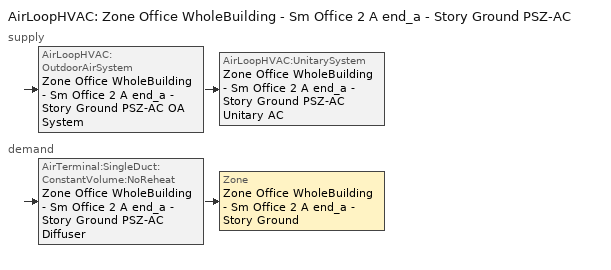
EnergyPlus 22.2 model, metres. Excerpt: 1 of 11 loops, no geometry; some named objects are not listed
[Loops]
AirLoopHVAC 'Zone Office WholeBuilding - Sm Office 2 A end_a - Story Ground PSZ-AC'
 supply: AirLoopHVAC:OutdoorAirSystem 'Zone Office WholeBuilding - Sm Office 2 A end_a - Story Ground PSZ-AC OA System' > AirLoopHVAC:UnitarySystem 'Zone Office WholeBuilding - Sm Office 2 A end_a - Story Ground PSZ-AC Unitary AC'
 demand: AirTerminal:SingleDuct:ConstantVolume:NoReheat 'Zone Office WholeBuilding - Sm Office 2 A end_a - Story Ground PSZ-AC Diffuser' > Zone 'Zone Office WholeBuilding - Sm Office 2 A end_a - Story Ground'
[ZoneControl:Thermostat]
Zone Office WholeBuilding - Sm Office 2 A end_a - Story Ground Thermostat: Zone or ZoneList=Zone Office WholeBuilding - Sm Office 2 A end_a - Story Ground; Control Type Schedule=Zone Office WholeBuilding - Sm Office 2 A end_a - Story Ground Thermostat Schedule; Control 1=Office WholeBuilding - Sm Office 2 - 90.1-2010 Thermostat 1; Temperature Difference Between Cutout And Setpoint {deltaC}=0
[ThermostatSetpoint:DualSetpoint]
Office WholeBuilding - Sm Office 2 - 90.1-2010 Thermostat 1: Heating Setpoint Temperature Schedule=OfficeSmall HTGSETP_SCH_NO_OPTIMUM; Cooling Setpoint Temperature Schedule=OfficeSmall CLGSETP_SCH_NO_OPTIMUM
[AirTerminal:SingleDuct:ConstantVolume:NoReheat]
Zone Office WholeBuilding - Sm Office 2 A end_a - Story Ground PSZ-AC Diffuser: Availability Schedule=Always On Discrete; Maximum Air Flow Rate {m3/s}=AutoSize
[Zone equipment]
Zone Office WholeBuilding - Sm Office 2 A end_a - Story Ground: Zone Office WholeBuilding - Sm Office 2 A end_a - Story Ground PSZ-AC Diffuser
[Sizing:Zone]
Zone Office WholeBuilding - Sm Office 2 A end_a - Story Ground: Zone Cooling Design Supply Air Temperature Input Method=SupplyAirTemperature; Zone Cooling Design Supply Air Temperature {C}=12.7778; Zone Cooling Design Supply Air Temperature Difference {deltaC}=11.11; Zone Heating Design Supply Air Temperature Input Method=SupplyAirTemperature; Zone Heating Design Supply Air Temperature {C}=50; Zone Heating Design Supply Air Temperature Difference {deltaC}=11.11; Zone Cooling Design Supply Air Humidity Ratio {kgWater/kgDryAir}=0.0085; Zone Heating Design Supply Air Humidity Ratio {kgWater/kgDryAir}=0.008; Design Specification Outdoor Air Object=Zone Office WholeBuilding - Sm Office 2 A end_a - Story Ground DSOA Space List; Cooling Design Air Flow Method=DesignDay; Cooling Design Air Flow Rate {m3/s}=0; Cooling Minimum Air Flow per Zone Floor Area {m3/s-m2}=0.000762; Cooling Minimum Air Flow {m3/s}=0; Cooling Minimum Air Flow Fraction=0; Heating Design Air Flow Method=DesignDay; Heating Design Air Flow Rate {m3/s}=0; Heating Maximum Air Flow per Zone Floor Area {m3/s-m2}=0.002032; Heating Maximum Air Flow {m3/s}=0.141576; Heating Maximum Air Flow Fraction=0.3; Account for Dedicated Outdoor Air System=No; Zone Load Sizing Method=Sensible Load Only No Latent Load; Zone Latent Cooling Design Supply Air Humidity Ratio Input Method=HumidityRatioDifference; Zone Cooling Design Supply Air Humidity Ratio Difference {kgWater/kgDryAir}=0.005; Zone Latent Heating Design Supply Air Humidity Ratio Input Method=HumidityRatioDifference; Zone Humidification Design Supply Air Humidity Ratio Difference {kgWater/kgDryAir}=0.005
[Controller:MechanicalVentilation]
Controller Mechanical Ventilation 2: Availability Schedule=Zone Office WholeBuilding - Sm Office 2 A end_a - Story Ground PSZ-AC Occ Sch; Demand Controlled Ventilation=No; System Outdoor Air Method=ZoneSum; Zone or ZoneList Name 1=Zone Office WholeBuilding - Sm Office 2 A end_a - Story Ground; Design Specification Outdoor Air Object Name 1=Office WholeBuilding - Sm Office 2 Ventilation
[DesignSpecification:OutdoorAir]
Office WholeBuilding - Sm Office 2 Ventilation: Outdoor Air Method=Sum; Outdoor Air Flow per Person {m3/s-person}=0; Outdoor Air Flow per Zone Floor Area {m3/s-m2}=0.0004318; Outdoor Air Flow per Zone {m3/s}=0; Outdoor Air Flow Air Changes per Hour {1/hr}=0
[DesignSpecification:OutdoorAir:SpaceList]
Zone Office WholeBuilding - Sm Office 2 A end_a - Story Ground DSOA Space List: Space Name 1=Office WholeBuilding - Sm Office 2 A end_a - Story Ground; Space Design Specification Outdoor Air Object Name 1=Office WholeBuilding - Sm Office 2 Ventilation
[AirLoopHVAC]
Zone Office WholeBuilding - Sm Office 2 A end_a - Story Ground PSZ-AC: Design Supply Air Flow Rate {m3/s}=AutoSize; Design Return Air Flow Fraction of Supply Air Flow=1
[Sizing:System]
Zone Office WholeBuilding - Sm Office 2 A end_a - Story Ground PSZ-AC: Type of Load to Size On=Sensible; Design Outdoor Air Flow Rate {m3/s}=Autosize; Central Heating Maximum System Air Flow Ratio=1; Preheat Design Temperature {C}=7.22222; Preheat Design Humidity Ratio {kgWater/kgDryAir}=0.008; Precool Design Temperature {C}=12.7778; Precool Design Humidity Ratio {kgWater/kgDryAir}=0.008; Central Cooling Design Supply Air Temperature {C}=12.7778; Central Heating Design Supply Air Temperature {C}=50; Type of Zone Sum to Use=Coincident; 100% Outdoor Air in Cooling=No; 100% Outdoor Air in Heating=No; Central Cooling Design Supply Air Humidity Ratio {kgWater/kgDryAir}=0.0085; Central Heating Design Supply Air Humidity Ratio {kgWater/kgDryAir}=0.008; Cooling Supply Air Flow Rate Method=DesignDay; Cooling Supply Air Flow Rate {m3/s}=0; Cooling Supply Air Flow Rate Per Floor Area {m3/s-m2}=0.00996765; Cooling Fraction of Autosized Cooling Supply Air Flow Rate=1; Cooling Supply Air Flow Rate Per Unit Cooling Capacity {m3/s-W}=3.94755e-05; Heating Supply Air Flow Rate Method=DesignDay; Heating Supply Air Flow Rate {m3/s}=0; Heating Supply Air Flow Rate Per Floor Area {m3/s-m2}=0.00996765; Heating Fraction of Autosized Heating Supply Air Flow Rate=1; Heating Fraction of Autosized Cooling Supply Air Flow Rate=1; Heating Supply Air Flow Rate Per Unit Heating Capacity {m3/s-W}=3.15882e-05; System Outdoor Air Method=ZoneSum; Zone Maximum Outdoor Air Fraction=1; Cooling Design Capacity Method=CoolingDesignCapacity; Cooling Design Capacity {W}=Autosize; Cooling Design Capacity Per Floor Area {W/m2}=234.7; Fraction of Autosized Cooling Design Capacity=1; Heating Design Capacity Method=HeatingDesignCapacity; Heating Design Capacity {W}=Autosize; Heating Design Capacity Per Floor Area {W/m2}=157; Fraction of Autosized Heating Design Capacity=1; Central Cooling Capacity Control Method=OnOff; Occupant Diversity=Autosize
[Controller:OutdoorAir]
Zone Office WholeBuilding - Sm Office 2 A end_a - Story Ground PSZ-AC OA System Controller: Minimum Outdoor Air Flow Rate {m3/s}=Autosize; Maximum Outdoor Air Flow Rate {m3/s}=Autosize; Economizer Control Type=NoEconomizer; Economizer Control Action Type=ModulateFlow; Economizer Maximum Limit Dry-Bulb Temperature {C}=28; Economizer Maximum Limit Enthalpy {J/kg}=64000; Lockout Type=LockoutWithHeating; Minimum Limit Type=FixedMinimum; Minimum Outdoor Air Schedule=Zone Office WholeBuilding - Sm Office 2 A end_a - Story Ground PSZ-AC Occ Sch; Maximum Fraction of Outdoor Air Schedule=ZoneOfficeWholeBuildingSmOffice2AendaStoryGroundPSZACmaxOASch; Mechanical Ventilation Controller=Controller Mechanical Ventilation 2; High Humidity Control=No; Control High Indoor Humidity Based on Outdoor Humidity Ratio=Yes; Heat Recovery Bypass Control Type=BypassWhenWithinEconomizerLimits
[SetpointManager:MixedAir]
Zone Office WholeBuilding - Sm Office 2 A end_a - Story Ground PSZ-AC Mixed Air Node OS Default SPM: Control Variable=Temperature; Setpoint Node or NodeList=Zone Office WholeBuilding - Sm Office 2 A end_a - Story Ground PSZ-AC Mixed Air Node
[AirLoopHVAC:UnitarySystem]
Zone Office WholeBuilding - Sm Office 2 A end_a - Story Ground PSZ-AC Unitary AC: Control Type=Load; Controlling Zone or Thermostat Location=Zone Office WholeBuilding - Sm Office 2 A end_a - Story Ground; Dehumidification Control Type=None; Availability Schedule=Outage Availability Schedule; Supply Fan=Zone Office WholeBuilding - Sm Office 2 A end_a - Story Ground PSZ-AC Fan; Fan Placement=DrawThrough; Supply Air Fan Operating Mode Schedule=Zone Office WholeBuilding - Sm Office 2 A end_a - Story Ground PSZ-AC Occ Sch; Heating Coil=Zone Office WholeBuilding - Sm Office 2 A end_a - Story Ground PSZ-AC Gas Htg Coil 10kBtu/hr 0.8 Thermal Eff; DX Heating Coil Sizing Ratio=1; Cooling Coil=Zone Office WholeBuilding - Sm Office 2 A end_a - Story Ground PSZ-AC 1spd DX AC Clg Coil 4kBtu/hr 13.0SEER; Use DOAS DX Cooling Coil=No; Minimum Supply Air Temperature {C}=2; Latent Load Control=SensibleOnlyLoadControl; Supplemental Heating Coil=Zone Office WholeBuilding - Sm Office 2 A end_a - Story Ground PSZ-AC No Heat; Cooling Supply Air Flow Rate {m3/s}=Autosize; Heating Supply Air Flow Rate {m3/s}=Autosize; No Load Supply Air Flow Rate {m3/s}=Autosize; Maximum Supply Air Temperature {C}=80; Maximum Outdoor Dry-Bulb Temperature for Supplemental Heater Operation {C}=21; Maximum Cycling Rate {cycles/hr}=2.5; Heat Pump Time Constant {s}=60; Fraction of On-Cycle Power Use=0.01; Heat Pump Fan Delay Time {s}=60; Ancillary On-Cycle Electric Power {W}=0; Ancillary Off-Cycle Electric Power {W}=0
[Fan:OnOff]
Zone Office WholeBuilding - Sm Office 2 A end_a - Story Ground PSZ-AC Fan: Availability Schedule=Always On Discrete; Fan Total Efficiency=0.55575; Pressure Rise {Pa}=622.722; Maximum Flow Rate {m3/s}=Autosize; Motor Efficiency=0.855; Motor In Airstream Fraction=1; Fan Power Ratio Function of Speed Ratio Curve=Fan On Off Power Curve 1; Fan Efficiency Ratio Function of Speed Ratio Curve=Fan On Off Efficiency Curve 1
[Coil:Heating:Fuel]
Zone Office WholeBuilding - Sm Office 2 A end_a - Story Ground PSZ-AC Gas Htg Coil 10kBtu/hr 0.8 Thermal Eff: Availability Schedule=Always On Discrete; Fuel Type=NaturalGas; Burner Efficiency=0.8; Nominal Capacity {W}=AutoSize; Parasitic Electric Load {W}=0; Parasitic Fuel Load {W}=0
[Coil:Cooling:DX:SingleSpeed]
Zone Office WholeBuilding - Sm Office 2 A end_a - Story Ground PSZ-AC 1spd DX AC Clg Coil 4kBtu/hr 13.0SEER: Availability Schedule=Always On Discrete; Gross Rated Total Cooling Capacity {W}=Autosize; Gross Rated Sensible Heat Ratio=Autosize; Gross Rated Cooling COP {W/W}=3.91157; Rated Air Flow Rate {m3/s}=Autosize; Rated Evaporator Fan Power Per Volume Flow Rate 2017 {W/(m3/s)}=773.3; Rated Evaporator Fan Power Per Volume Flow Rate 2023 {W/(m3/s)}=934.4; Total Cooling Capacity Function of Temperature Curve=PSZ-Fine Storage DX Coil Cap-FT; Total Cooling Capacity Function of Flow Fraction Curve=DX Coil Cap-FF; Energy Input Ratio Function of Temperature Curve=PSZ-AC DX Coil EIR-FT; Energy Input Ratio Function of Flow Fraction Curve=Split DX Coil EIR-FF; Part Load Fraction Correlation Curve=HPACCOOLPLFFPLR; Minimum Outdoor Dry-Bulb Temperature for Compressor Operation {C}=-25; Nominal Time for Condensate Removal to Begin {s}=0; Ratio of Initial Moisture Evaporation Rate and Steady State Latent Capacity=0; Maximum Cycling Rate {cycles/hr}=0; Latent Capacity Time Constant {s}=0; Condenser Type=AirCooled; Evaporative Condenser Effectiveness=0.9; Evaporative Condenser Air Flow Rate {m3/s}=Autosize; Evaporative Condenser Pump Rated Power Consumption {W}=Autosize; Crankcase Heater Capacity {W}=0; Maximum Outdoor Dry-Bulb Temperature for Crankcase Heater Operation {C}=10; Basin Heater Capacity {W/K}=0; Basin Heater Setpoint Temperature {C}=2
[Coil:Heating:Electric]
Zone Office WholeBuilding - Sm Office 2 A end_a - Story Ground PSZ-AC No Heat: Availability Schedule=Always Off Discrete; Efficiency=1; Nominal Capacity {W}=0
[SetpointManager:SingleZone:Reheat]
Zone Office WholeBuilding - Sm Office 2 A end_a - Story Ground Setpoint Manager SZ Reheat: Control Variable=Temperature; Minimum Supply Air Temperature {C}=12.7778; Maximum Supply Air Temperature {C}=50; Control Zone=Zone Office WholeBuilding - Sm Office 2 A end_a - Story Ground; Setpoint Node or NodeList=Zone Office WholeBuilding - Sm Office 2 A end_a - Story Ground PSZ-AC Supply Outlet Node
[Schedule:Day:Interval]
OfficeSmall HTGSETP_SCH_NO_OPTIMUM Default; autogen OfficeSmall HTGSETP_SCH_NO_OPTIMUM 0_day_sch: Average, 06:00, 18.3368, 19:00, 18.3368, 24:00, 18.3368
Schedule Day 241: No, 01:00, 3.0562, 02:00, 6.11233, 03:00, 9.16845, 04:00, 12.2246, 05:00, 15.2807, 06:00, 18.3368, 07:00, 18.3368, 08:00, 18.3368, 09:00, 18.3368, 10:00, 18.3368, 11:00, 18.3368, 12:00, 18.3368, 13:00, 18.3368, 14:00, 18.3368, 15:00, 18.3368, 16:00, 18.3368, 17:00, 0, 18:00, 0, 19:00, 0, 20:00, 0, 21:00, 0, 22:00, 0, 23:00, 0, 24:00, 0
Schedule Day 242; Schedule Day 243; Schedule Day 244; Schedule Day 245; Schedule Day 246; Schedule Day 247; Schedule Day 210; Schedule Day 211; Schedule Day 212; Schedule Day 213; Schedule Day 214; Schedule Day 215; Schedule Day 74; Schedule Day 75; Schedule Day 76; Schedule Day 77; Schedule Day 78; Schedule Day 79; Schedule Day 66; Schedule Day 67; Schedule Day 68; Schedule Day 69; Schedule Day 70; Schedule Day 71: No, 01:00, 0, 02:00, 0, 03:00, 0, 04:00, 0, 05:00, 0, 06:00, 0, 07:00, 0, 08:00, 0, 09:00, 0, 10:00, 0, 11:00, 0, 12:00, 0, 13:00, 0, 14:00, 0, 15:00, 0, 16:00, 0, 17:00, 0, 18:00, 0, 19:00, 0, 20:00, 0, 21:00, 0, 22:00, 0, 23:00, 0, 24:00, 0
Schedule Day 248: No, 01:00, 0, 02:00, 0, 03:00, 0, 04:00, 0, 05:00, 0, 06:00, 0, 07:00, 0, 08:00, 0, 09:00, 0, 10:00, 0, 11:00, 0, 12:00, 0, 13:00, 0, 14:00, 0, 15:00, 0, 16:00, 0, 17:00, 18.3368, 18:00, 18.3368, 19:00, 18.3368, 20:00, 18.3368, 21:00, 18.3368, 22:00, 18.3368, 23:00, 18.3368, 24:00, 18.3368
OfficeSmall HTGSETP_SCH_NO_OPTIMUM Summer Design Day: No, 24:00, 15.56
OfficeSmall HTGSETP_SCH_NO_OPTIMUM Winter Design Day: No, 24:00, 21.11
OfficeSmall CLGSETP_SCH_NO_OPTIMUM Default: Average, 04:30, 69.3215, 24:00, 70.498
Schedule Day 209: No, 01:00, 15.4051, 02:00, 30.8098, 03:00, 46.2145, 04:00, 61.6192, 05:00, 69.3517, 06:00, 69.412, 07:00, 69.4723, 08:00, 69.5327, 09:00, 69.593, 10:00, 69.6533, 11:00, 69.7137, 12:00, 69.774, 13:00, 69.8343, 14:00, 69.8947, 15:00, 69.955, 16:00, 70.0153, 17:00, 0, 18:00, 0, 19:00, 0, 20:00, 0, 21:00, 0, 22:00, 0, 23:00, 0, 24:00, 0
Schedule Day 216: No, 01:00, 0, 02:00, 0, 03:00, 0, 04:00, 0, 05:00, 0, 06:00, 0, 07:00, 0, 08:00, 0, 09:00, 0, 10:00, 0, 11:00, 0, 12:00, 0, 13:00, 0, 14:00, 0, 15:00, 0, 16:00, 0, 17:00, 70.0756, 18:00, 70.136, 19:00, 70.1963, 20:00, 70.2566, 21:00, 70.317, 22:00, 70.3773, 23:00, 70.4376, 24:00, 70.498
OfficeSmall CLGSETP_SCH_NO_OPTIMUM Summer Design Day: No, 24:00, 23.89
OfficeSmall CLGSETP_SCH_NO_OPTIMUM Winter Design Day: No, 24:00, 29.44
Zone Office WholeBuilding - Sm Office 2 A end_a - Story Ground PSZ-AC Occ Sch Sunday; Zone Office WholeBuilding - Sm Office 2 A end_a - Story Ground PSZ-AC Occ Sch Default; Zone Office WholeBuilding - Sm Office 2 A end_a - Story Ground PSZ-AC Occ Sch Summer Design Day; Zone Office WholeBuilding - Sm Office 2 A end_a - Story Ground PSZ-AC Occ Sch Winter Design Day: No, 24:00, 1
Schedule Day 73: No, 01:00, 1, 02:00, 1, 03:00, 1, 04:00, 1, 05:00, 1, 06:00, 1, 07:00, 1, 08:00, 1, 09:00, 1, 10:00, 1, 11:00, 1, 12:00, 1, 13:00, 1, 14:00, 1, 15:00, 1, 16:00, 1, 17:00, 0, 18:00, 0, 19:00, 0, 20:00, 0, 21:00, 0, 22:00, 0, 23:00, 0, 24:00, 0
Schedule Day 80: No, 01:00, 0, 02:00, 0, 03:00, 0, 04:00, 0, 05:00, 0, 06:00, 0, 07:00, 0, 08:00, 0, 09:00, 0, 10:00, 0, 11:00, 0, 12:00, 0, 13:00, 0, 14:00, 0, 15:00, 0, 16:00, 0, 17:00, 1, 18:00, 1, 19:00, 1, 20:00, 1, 21:00, 1, 22:00, 1, 23:00, 1, 24:00, 1
Schedule Day 65: No, 01:00, 0.7, 02:00, 0.7, 03:00, 0.7, 04:00, 0.7, 05:00, 0.7, 06:00, 0.7, 07:00, 0.7, 08:00, 0.7, 09:00, 0.7, 10:00, 0.7, 11:00, 0.7, 12:00, 0.7, 13:00, 0.7, 14:00, 0.7, 15:00, 0.7, 16:00, 0.7, 17:00, 0, 18:00, 0, 19:00, 0, 20:00, 0, 21:00, 0, 22:00, 0, 23:00, 0, 24:00, 0
Schedule Day 72: No, 01:00, 0, 02:00, 0, 03:00, 0, 04:00, 0, 05:00, 0, 06:00, 0, 07:00, 0, 08:00, 0, 09:00, 0, 10:00, 0, 11:00, 0, 12:00, 0, 13:00, 0, 14:00, 0, 15:00, 0, 16:00, 0, 17:00, 0.7, 18:00, 0.7, 19:00, 0.7, 20:00, 0.7, 21:00, 0.7, 22:00, 0.7, 23:00, 0.7, 24:00, 0.7
ZoneOfficeWholeBuildingSmOffice2AendaStoryGroundPSZACmaxOASchDefault: No, 24:00, 0.7
[Schedule:Week:Daily]
OfficeSmall HTGSETP_SCH_NO_OPTIMUM Week Rule - Jan1-Mar4: OfficeSmall HTGSETP_SCH_NO_OPTIMUM Default, autogen OfficeSmall HTGSETP_SCH_NO_OPTIMUM 0_day_sch, OfficeSmall HTGSETP_SCH_NO_OPTIMUM Default, OfficeSmall HTGSETP_SCH_NO_OPTIMUM Default, OfficeSmall HTGSETP_SCH_NO_OPTIMUM Default, OfficeSmall HTGSETP_SCH_NO_OPTIMUM Default, OfficeSmall HTGSETP_SCH_NO_OPTIMUM Default, OfficeSmall HTGSETP_SCH_NO_OPTIMUM Default, OfficeSmall HTGSETP_SCH_NO_OPTIMUM Summer Design Day, OfficeSmall HTGSETP_SCH_NO_OPTIMUM Winter Design Day, OfficeSmall HTGSETP_SCH_NO_OPTIMUM Default, OfficeSmall HTGSETP_SCH_NO_OPTIMUM Default
OfficeSmall HTGSETP_SCH_NO_OPTIMUM Week Rule - Mar5-Oct28; OfficeSmall HTGSETP_SCH_NO_OPTIMUM Week Rule - Nov12-Dec31: autogen OfficeSmall HTGSETP_SCH_NO_OPTIMUM 0_day_sch, OfficeSmall HTGSETP_SCH_NO_OPTIMUM Default, OfficeSmall HTGSETP_SCH_NO_OPTIMUM Default, OfficeSmall HTGSETP_SCH_NO_OPTIMUM Default, OfficeSmall HTGSETP_SCH_NO_OPTIMUM Default, OfficeSmall HTGSETP_SCH_NO_OPTIMUM Default, OfficeSmall HTGSETP_SCH_NO_OPTIMUM Default, OfficeSmall HTGSETP_SCH_NO_OPTIMUM Default, OfficeSmall HTGSETP_SCH_NO_OPTIMUM Summer Design Day, OfficeSmall HTGSETP_SCH_NO_OPTIMUM Winter Design Day, OfficeSmall HTGSETP_SCH_NO_OPTIMUM Default, OfficeSmall HTGSETP_SCH_NO_OPTIMUM Default
OfficeSmall HTGSETP_SCH_NO_OPTIMUM Week Rule - Oct29-Nov4: autogen OfficeSmall HTGSETP_SCH_NO_OPTIMUM 0_day_sch, OfficeSmall HTGSETP_SCH_NO_OPTIMUM Default, Schedule Day 241, Schedule Day 242, Schedule Day 243, Schedule Day 244, Schedule Day 245, OfficeSmall HTGSETP_SCH_NO_OPTIMUM Default, OfficeSmall HTGSETP_SCH_NO_OPTIMUM Summer Design Day, OfficeSmall HTGSETP_SCH_NO_OPTIMUM Winter Design Day, OfficeSmall HTGSETP_SCH_NO_OPTIMUM Default, OfficeSmall HTGSETP_SCH_NO_OPTIMUM Default
OfficeSmall HTGSETP_SCH_NO_OPTIMUM Week Rule - Nov5-Nov11: Schedule Day 246, Schedule Day 247, Schedule Day 248, OfficeSmall HTGSETP_SCH_NO_OPTIMUM Default, OfficeSmall HTGSETP_SCH_NO_OPTIMUM Default, OfficeSmall HTGSETP_SCH_NO_OPTIMUM Default, OfficeSmall HTGSETP_SCH_NO_OPTIMUM Default, OfficeSmall HTGSETP_SCH_NO_OPTIMUM Default, OfficeSmall HTGSETP_SCH_NO_OPTIMUM Summer Design Day, OfficeSmall HTGSETP_SCH_NO_OPTIMUM Winter Design Day, OfficeSmall HTGSETP_SCH_NO_OPTIMUM Default, OfficeSmall HTGSETP_SCH_NO_OPTIMUM Default
OfficeSmall CLGSETP_SCH_NO_OPTIMUM Week Rule - Jan1-Oct28; OfficeSmall CLGSETP_SCH_NO_OPTIMUM Week Rule - Nov12-Dec31: OfficeSmall CLGSETP_SCH_NO_OPTIMUM Default, OfficeSmall CLGSETP_SCH_NO_OPTIMUM Default, OfficeSmall CLGSETP_SCH_NO_OPTIMUM Default, OfficeSmall CLGSETP_SCH_NO_OPTIMUM Default, OfficeSmall CLGSETP_SCH_NO_OPTIMUM Default, OfficeSmall CLGSETP_SCH_NO_OPTIMUM Default, OfficeSmall CLGSETP_SCH_NO_OPTIMUM Default, OfficeSmall CLGSETP_SCH_NO_OPTIMUM Default, OfficeSmall CLGSETP_SCH_NO_OPTIMUM Summer Design Day, OfficeSmall CLGSETP_SCH_NO_OPTIMUM Winter Design Day, OfficeSmall CLGSETP_SCH_NO_OPTIMUM Default, OfficeSmall CLGSETP_SCH_NO_OPTIMUM Default
OfficeSmall CLGSETP_SCH_NO_OPTIMUM Week Rule - Oct29-Nov4: OfficeSmall CLGSETP_SCH_NO_OPTIMUM Default, OfficeSmall CLGSETP_SCH_NO_OPTIMUM Default, Schedule Day 209, Schedule Day 210, Schedule Day 211, Schedule Day 212, Schedule Day 213, OfficeSmall CLGSETP_SCH_NO_OPTIMUM Default, OfficeSmall CLGSETP_SCH_NO_OPTIMUM Summer Design Day, OfficeSmall CLGSETP_SCH_NO_OPTIMUM Winter Design Day, OfficeSmall CLGSETP_SCH_NO_OPTIMUM Default, OfficeSmall CLGSETP_SCH_NO_OPTIMUM Default
OfficeSmall CLGSETP_SCH_NO_OPTIMUM Week Rule - Nov5-Nov11: Schedule Day 214, Schedule Day 215, Schedule Day 216, OfficeSmall CLGSETP_SCH_NO_OPTIMUM Default, OfficeSmall CLGSETP_SCH_NO_OPTIMUM Default, OfficeSmall CLGSETP_SCH_NO_OPTIMUM Default, OfficeSmall CLGSETP_SCH_NO_OPTIMUM Default, OfficeSmall CLGSETP_SCH_NO_OPTIMUM Default, OfficeSmall CLGSETP_SCH_NO_OPTIMUM Summer Design Day, OfficeSmall CLGSETP_SCH_NO_OPTIMUM Winter Design Day, OfficeSmall CLGSETP_SCH_NO_OPTIMUM Default, OfficeSmall CLGSETP_SCH_NO_OPTIMUM Default
Zone Office WholeBuilding - Sm Office 2 A end_a - Story Ground PSZ-AC Occ Sch Week Rule - Jan1-Oct28; Zone Office WholeBuilding - Sm Office 2 A end_a - Story Ground PSZ-AC Occ Sch Week Rule - Nov12-Dec31: Zone Office WholeBuilding - Sm Office 2 A end_a - Story Ground PSZ-AC Occ Sch Sunday, Zone Office WholeBuilding - Sm Office 2 A end_a - Story Ground PSZ-AC Occ Sch Sunday, Zone Office WholeBuilding - Sm Office 2 A end_a - Story Ground PSZ-AC Occ Sch Sunday, Zone Office WholeBuilding - Sm Office 2 A end_a - Story Ground PSZ-AC Occ Sch Sunday, Zone Office WholeBuilding - Sm Office 2 A end_a - Story Ground PSZ-AC Occ Sch Default, Zone Office WholeBuilding - Sm Office 2 A end_a - Story Ground PSZ-AC Occ Sch Sunday, Zone Office WholeBuilding - Sm Office 2 A end_a - Story Ground PSZ-AC Occ Sch Sunday, Zone Office WholeBuilding - Sm Office 2 A end_a - Story Ground PSZ-AC Occ Sch Default, Zone Office WholeBuilding - Sm Office 2 A end_a - Story Ground PSZ-AC Occ Sch Summer Design Day, Zone Office WholeBuilding - Sm Office 2 A end_a - Story Ground PSZ-AC Occ Sch Winter Design Day, Zone Office WholeBuilding - Sm Office 2 A end_a - Story Ground PSZ-AC Occ Sch Default, Zone Office WholeBuilding - Sm Office 2 A end_a - Story Ground PSZ-AC Occ Sch Default
Zone Office WholeBuilding - Sm Office 2 A end_a - Story Ground PSZ-AC Occ Sch Week Rule - Oct29-Nov4: Zone Office WholeBuilding - Sm Office 2 A end_a - Story Ground PSZ-AC Occ Sch Sunday, Zone Office WholeBuilding - Sm Office 2 A end_a - Story Ground PSZ-AC Occ Sch Sunday, Schedule Day 73, Schedule Day 74, Schedule Day 75, Schedule Day 76, Schedule Day 77, Zone Office WholeBuilding - Sm Office 2 A end_a - Story Ground PSZ-AC Occ Sch Default, Zone Office WholeBuilding - Sm Office 2 A end_a - Story Ground PSZ-AC Occ Sch Summer Design Day, Zone Office WholeBuilding - Sm Office 2 A end_a - Story Ground PSZ-AC Occ Sch Winter Design Day, Zone Office WholeBuilding - Sm Office 2 A end_a - Story Ground PSZ-AC Occ Sch Default, Zone Office WholeBuilding - Sm Office 2 A end_a - Story Ground PSZ-AC Occ Sch Default
Zone Office WholeBuilding - Sm Office 2 A end_a - Story Ground PSZ-AC Occ Sch Week Rule - Nov5-Nov11: Schedule Day 78, Schedule Day 79, Schedule Day 80, Zone Office WholeBuilding - Sm Office 2 A end_a - Story Ground PSZ-AC Occ Sch Sunday, Zone Office WholeBuilding - Sm Office 2 A end_a - Story Ground PSZ-AC Occ Sch Default, Zone Office WholeBuilding - Sm Office 2 A end_a - Story Ground PSZ-AC Occ Sch Sunday, Zone Office WholeBuilding - Sm Office 2 A end_a - Story Ground PSZ-AC Occ Sch Sunday, Zone Office WholeBuilding - Sm Office 2 A end_a - Story Ground PSZ-AC Occ Sch Default, Zone Office WholeBuilding - Sm Office 2 A end_a - Story Ground PSZ-AC Occ Sch Summer Design Day, Zone Office WholeBuilding - Sm Office 2 A end_a - Story Ground PSZ-AC Occ Sch Winter Design Day, Zone Office WholeBuilding - Sm Office 2 A end_a - Story Ground PSZ-AC Occ Sch Default, Zone Office WholeBuilding - Sm Office 2 A end_a - Story Ground PSZ-AC Occ Sch Default
ZoneOfficeWholeBuildingSmOffice2AendaStoryGroundPSZACmaxOASch Week Rule - Jan1-Oct28; ZoneOfficeWholeBuildingSmOffice2AendaStoryGroundPSZACmaxOASch Week Rule - Nov12-Dec31: ZoneOfficeWholeBuildingSmOffice2AendaStoryGroundPSZACmaxOASchDefault, ZoneOfficeWholeBuildingSmOffice2AendaStoryGroundPSZACmaxOASchDefault, ZoneOfficeWholeBuildingSmOffice2AendaStoryGroundPSZACmaxOASchDefault, ZoneOfficeWholeBuildingSmOffice2AendaStoryGroundPSZACmaxOASchDefault, ZoneOfficeWholeBuildingSmOffice2AendaStoryGroundPSZACmaxOASchDefault, ZoneOfficeWholeBuildingSmOffice2AendaStoryGroundPSZACmaxOASchDefault, ZoneOfficeWholeBuildingSmOffice2AendaStoryGroundPSZACmaxOASchDefault, ZoneOfficeWholeBuildingSmOffice2AendaStoryGroundPSZACmaxOASchDefault, ZoneOfficeWholeBuildingSmOffice2AendaStoryGroundPSZACmaxOASchDefault, ZoneOfficeWholeBuildingSmOffice2AendaStoryGroundPSZACmaxOASchDefault, ZoneOfficeWholeBuildingSmOffice2AendaStoryGroundPSZACmaxOASchDefault, ZoneOfficeWholeBuildingSmOffice2AendaStoryGroundPSZACmaxOASchDefault
ZoneOfficeWholeBuildingSmOffice2AendaStoryGroundPSZACmaxOASch Week Rule - Oct29-Nov4: ZoneOfficeWholeBuildingSmOffice2AendaStoryGroundPSZACmaxOASchDefault, ZoneOfficeWholeBuildingSmOffice2AendaStoryGroundPSZACmaxOASchDefault, Schedule Day 65, Schedule Day 66, Schedule Day 67, Schedule Day 68, Schedule Day 69, ZoneOfficeWholeBuildingSmOffice2AendaStoryGroundPSZACmaxOASchDefault, ZoneOfficeWholeBuildingSmOffice2AendaStoryGroundPSZACmaxOASchDefault, ZoneOfficeWholeBuildingSmOffice2AendaStoryGroundPSZACmaxOASchDefault, ZoneOfficeWholeBuildingSmOffice2AendaStoryGroundPSZACmaxOASchDefault, ZoneOfficeWholeBuildingSmOffice2AendaStoryGroundPSZACmaxOASchDefault
ZoneOfficeWholeBuildingSmOffice2AendaStoryGroundPSZACmaxOASch Week Rule - Nov5-Nov11: Schedule Day 70, Schedule Day 71, Schedule Day 72, ZoneOfficeWholeBuildingSmOffice2AendaStoryGroundPSZACmaxOASchDefault, ZoneOfficeWholeBuildingSmOffice2AendaStoryGroundPSZACmaxOASchDefault, ZoneOfficeWholeBuildingSmOffice2AendaStoryGroundPSZACmaxOASchDefault, ZoneOfficeWholeBuildingSmOffice2AendaStoryGroundPSZACmaxOASchDefault, ZoneOfficeWholeBuildingSmOffice2AendaStoryGroundPSZACmaxOASchDefault, ZoneOfficeWholeBuildingSmOffice2AendaStoryGroundPSZACmaxOASchDefault, ZoneOfficeWholeBuildingSmOffice2AendaStoryGroundPSZACmaxOASchDefault, ZoneOfficeWholeBuildingSmOffice2AendaStoryGroundPSZACmaxOASchDefault, ZoneOfficeWholeBuildingSmOffice2AendaStoryGroundPSZACmaxOASchDefault
[Schedule:Year]
OfficeSmall HTGSETP_SCH_NO_OPTIMUM: OfficeSmall HTGSETP_SCH_NO_OPTIMUM Week Rule - Jan1-Mar4, 1, 1, 3, 4, OfficeSmall HTGSETP_SCH_NO_OPTIMUM Week Rule - Mar5-Oct28, 3, 5, 10, 28, OfficeSmall HTGSETP_SCH_NO_OPTIMUM Week Rule - Oct29-Nov4, 10, 29, 11, 4, OfficeSmall HTGSETP_SCH_NO_OPTIMUM Week Rule - Nov5-Nov11, 11, 5, 11, 11, OfficeSmall HTGSETP_SCH_NO_OPTIMUM Week Rule - Nov12-Dec31, 11, 12, 12, 31
OfficeSmall CLGSETP_SCH_NO_OPTIMUM: OfficeSmall CLGSETP_SCH_NO_OPTIMUM Week Rule - Jan1-Oct28, 1, 1, 10, 28, OfficeSmall CLGSETP_SCH_NO_OPTIMUM Week Rule - Oct29-Nov4, 10, 29, 11, 4, OfficeSmall CLGSETP_SCH_NO_OPTIMUM Week Rule - Nov5-Nov11, 11, 5, 11, 11, OfficeSmall CLGSETP_SCH_NO_OPTIMUM Week Rule - Nov12-Dec31, 11, 12, 12, 31
Zone Office WholeBuilding - Sm Office 2 A end_a - Story Ground PSZ-AC Occ Sch: Zone Office WholeBuilding - Sm Office 2 A end_a - Story Ground PSZ-AC Occ Sch Week Rule - Jan1-Oct28, 1, 1, 10, 28, Zone Office WholeBuilding - Sm Office 2 A end_a - Story Ground PSZ-AC Occ Sch Week Rule - Oct29-Nov4, 10, 29, 11, 4, Zone Office WholeBuilding - Sm Office 2 A end_a - Story Ground PSZ-AC Occ Sch Week Rule - Nov5-Nov11, 11, 5, 11, 11, Zone Office WholeBuilding - Sm Office 2 A end_a - Story Ground PSZ-AC Occ Sch Week Rule - Nov12-Dec31, 11, 12, 12, 31
ZoneOfficeWholeBuildingSmOffice2AendaStoryGroundPSZACmaxOASch: ZoneOfficeWholeBuildingSmOffice2AendaStoryGroundPSZACmaxOASch Week Rule - Jan1-Oct28, 1, 1, 10, 28, ZoneOfficeWholeBuildingSmOffice2AendaStoryGroundPSZACmaxOASch Week Rule - Oct29-Nov4, 10, 29, 11, 4, ZoneOfficeWholeBuildingSmOffice2AendaStoryGroundPSZACmaxOASch Week Rule - Nov5-Nov11, 11, 5, 11, 11, ZoneOfficeWholeBuildingSmOffice2AendaStoryGroundPSZACmaxOASch Week Rule - Nov12-Dec31, 11, 12, 12, 31
[Schedule:Compact]
Zone Office WholeBuilding - Sm Office 2 A end_a - Story Ground Thermostat Schedule: Through: 12/31, For: AllDays, Until: 24:00, 4
Outage Availability Schedule: Through: 01/01, For: AllDays, Until: 24:00, 1, Through: 01/02, For: AllDays, Until: 24:00, 1, Through: 01/03, For: AllDays, Until: 24:00, 1, Through: 01/04, For: AllDays, Until: 24:00, 1, Through: 01/05, For: AllDays, Until: 24:00, 1, Through: 01/06, For: AllDays, Until: 24:00, 1, Through: 01/07, For: AllDays, Until: 24:00, 1, Through: 01/08, For: AllDays, Until: 24:00, 1, Through: 01/09, For: AllDays, Until: 24:00, 1, Through: 01/10, For: AllDays, Until: 24:00, 1, Through: 01/11, For: AllDays, Until: 24:00, 1, Through: 01/12, For: AllDays, Until: 24:00, 1, Through: 01/13, For: AllDays, Until: 24:00, 1, Through: 01/14, For: AllDays, Until: 24:00, 1, Through: 01/15, For: AllDays, Until: 24:00, 1, Through: 01/16, For: AllDays, Until: 24:00, 1, Through: 01/17, For: AllDays, Until: 24:00, 1, Through: 01/18, For: AllDays, Until: 24:00, 1, Through: 01/19, For: AllDays, Until: 24:00, 1, Through: 01/20, For: AllDays, Until: 24:00, 1, Through: 01/21, For: AllDays, Until: 24:00, 1, Through: 01/22, For: AllDays, Until: 24:00, 1, Through: 01/23, For: AllDays, Until: 24:00, 1, Through: 01/24, For: AllDays, Until: 24:00, 1, Through: 01/25, For: AllDays, Until: 24:00, 1, Through: 01/26, For: AllDays, Until: 24:00, 1, Through: 01/27, For: AllDays, Until: 24:00, 1, Through: 01/28, For: AllDays, Until: 24:00, 1, Through: 01/29, For: AllDays, Until: 24:00, 1, Through: 01/30, For: AllDays, Until: 24:00, 1, Through: 01/31, For: AllDays, Until: 24:00, 1, Through: 02/01, For: AllDays, Until: 24:00, 1, Through: 02/02, For: AllDays, Until: 24:00, 1, Through: 02/03, For: AllDays, Until: 24:00, 1, Through: 02/04, For: AllDays, Until: 24:00, 1, Through: 02/05, For: AllDays, Until: 24:00, 1, Through: 02/06, For: AllDays, Until: 24:00, 1, Through: 02/07, For: AllDays, Until: 24:00, 1, Through: 02/08, For: AllDays, Until: 24:00, 1, Through: 02/09, For: AllDays, Until: 24:00, 1, Through: 02/10, For: AllDays, Until: 24:00, 1, Through: 02/11, For: AllDays, Until: 24:00, 1, Through: 02/12, For: AllDays, Until: 24:00, 1, Through: 02/13, For: AllDays, Until: 24:00, 1, Through: 02/14, For: AllDays, Until: 24:00, 1, Through: 02/15, For: AllDays, Until: 24:00, 1, Through: 02/16, For: AllDays, Until: 24:00, 1, Through: 02/17, For: AllDays, Until: 24:00, 1, Through: 02/18, For: AllDays, Until: 24:00, 1, Through: 02/19, For: AllDays, Until: 24:00, 1, Through: 02/20, For: AllDays, Until: 24:00, 1, Through: 02/21, For: AllDays, Until: 24:00, 1, Through: 02/22, For: AllDays, Until: 24:00, 1, Through: 02/23, For: AllDays, Until: 24:00, 1, Through: 02/24, For: AllDays, Until: 24:00, 1, Through: 02/25, For: AllDays, Until: 24:00, 1, Through: 02/26, For: AllDays, Until: 24:00, 1, Through: 02/27, For: AllDays, Until: 24:00, 1, Through: 02/28, For: AllDays, Until: 24:00, 1, Through: 03/01, For: AllDays, Until: 24:00, 1, Through: 03/02, For: AllDays, Until: 24:00, 1, Through: 03/03, For: AllDays, Until: 24:00, 1, Through: 03/04, For: AllDays, Until: 24:00, 1, Through: 03/05, For: AllDays, Until: 24:00, 1, Through: 03/06, For: AllDays, Until: 24:00, 1, Through: 03/07, For: AllDays, Until: 24:00, 1, Through: 03/08, For: AllDays, Until: 24:00, 1, Through: 03/09, For: AllDays, Until: 24:00, 1, Through: 03/10, For: AllDays, Until: 24:00, 1, Through: 03/11, For: AllDays, Until: 24:00, 1, Through: 03/12, For: AllDays, Until: 24:00, 1, Through: 03/13, For: AllDays, Until: 24:00, 1, Through: 03/14, For: AllDays, Until: 24:00, 1, Through: 03/15, For: AllDays, Until: 24:00, 1, Through: 03/16, For: AllDays, Until: 24:00, 1, Through: 03/17, For: AllDays, Until: 24:00, 1, Through: 03/18, For: AllDays, Until: 24:00, 1, Through: 03/19, For: AllDays, Until: 24:00, 1, Through: 03/20, For: AllDays, Until: 24:00, 1, Through: 03/21, For: AllDays, Until: 24:00, 1, Through: 03/22, For: AllDays, Until: 24:00, 1, Through: 03/23, For: AllDays, Until: 24:00, 1, Through: 03/24, For: AllDays, Until: 24:00, 1, Through: 03/25, For: AllDays, Until: 24:00, 1, Through: 03/26, For: AllDays, Until: 24:00, 1, Through: 03/27, For: AllDays, Until: 24:00, 1, Through: 03/28, For: AllDays, Until: 24:00, 1, Through: 03/29, For: AllDays, Until: 24:00, 1, Through: 03/30, For: AllDays, Until: 24:00, 1, Through: 03/31, For: AllDays, Until: 24:00, 1, Through: 04/01, For: AllDays, Until: 24:00, 1, Through: 04/02, For: AllDays, Until: 24:00, 1, Through: 04/03, For: AllDays, Until: 24:00, 1, Through: 04/04, For: AllDays, Until: 24:00, 1, Through: 04/05, For: AllDays, Until: 24:00, 1, Through: 04/06, For: AllDays, Until: 24:00, 1, Through: 04/07, For: AllDays, Until: 24:00, 1, Through: 04/08, For: AllDays, Until: 24:00, 1, Through: 04/09, For: AllDays, Until: 24:00, 1, Through: 04/10, For: AllDays, Until: 24:00, 1, Through: 04/11, For: AllDays, Until: 24:00, 1, Through: 04/12, For: AllDays, Until: 24:00, 1, Through: 04/13, For: AllDays, Until: 24:00, 1, Through: 04/14, For: AllDays, Until: 24:00, 1, Through: 04/15, For: AllDays, Until: 24:00, 1, Through: 04/16, For: AllDays, Until: 24:00, 1, Through: 04/17, For: AllDays, Until: 24:00, 1, Through: 04/18, For: AllDays, Until: 24:00, 1, Through: 04/19, For: AllDays, Until: 24:00, 1, Through: 04/20, For: AllDays, Until: 24:00, 1, Through: 04/21, For: AllDays, Until: 24:00, 1, Through: 04/22, For: AllDays, Until: 24:00, 1, Through: 04/23, For: AllDays, Until: 24:00, 1, Through: 04/24, For: AllDays, Until: 24:00, 1, Through: 04/25, For: AllDays, Until: 24:00, 1, Through: 04/26, For: AllDays, Until: 24:00, 1, Through: 04/27, For: AllDays, Until: 24:00, 1, Through: 04/28, For: AllDays, Until: 24:00, 1, Through: 04/29, For: AllDays, Until: 24:00, 1, Through: 04/30, For: AllDays, Until: 24:00, 1, Through: 05/01, For: AllDays, Until: 24:00, 1, Through: 05/02, For: AllDays, Until: 24:00, 1, Through: 05/03, For: AllDays, Until: 24:00, 1, Through: 05/04, For: AllDays, Until: 24:00, 1, Through: 05/05, For: AllDays, Until: 24:00, 1, Through: 05/06, For: AllDays, Until: 24:00, 1, Through: 05/07, For: AllDays, Until: 24:00, 1, Through: 05/08, For: AllDays, Until: 24:00, 1, Through: 05/09, For: AllDays, Until: 24:00, 1, Through: 05/10, For: AllDays, Until: 24:00, 1, Through: 05/11, For: AllDays, Until: 24:00, 1, Through: 05/12, For: AllDays, Until: 24:00, 1, Through: 05/13, For: AllDays, Until: 24:00, 1, Through: 05/14, For: AllDays, Until: 24:00, 1, Through: 05/15, For: AllDays, Until: 24:00, 1, Through: 05/16, For: AllDays, Until: 24:00, 1, Through: 05/17, For: AllDays, Until: 24:00, 1, Through: 05/18, For: AllDays, Until: 24:00, 1, Through: 05/19, For: AllDays, Until: 24:00, 1, Through: 05/20, For: AllDays, Until: 24:00, 1, Through: 05/21, For: AllDays, Until: 24:00, 1, Through: 05/22, For: AllDays, Until: 24:00, 1, Through: 05/23, For: AllDays, Until: 24:00, 1, Through: 05/24, For: AllDays, Until: 24:00, 1, Through: 05/25, For: AllDays, Until: 24:00, 1, Through: 05/26, For: AllDays, Until: 24:00, 1, Through: 05/27, For: AllDays, Until: 24:00, 1, Through: 05/28, For: AllDays, Until: 24:00, 1, Through: 05/29, For: AllDays, Until: 24:00, 1, Through: 05/30, For: AllDays, Until: 24:00, 1, Through: 05/31, For: AllDays, Until: 24:00, 1, Through: 06/01, For: AllDays, Until: 24:00, 1, Through: 06/02, For: AllDays, Until: 24:00, 1, Through: 06/03, For: AllDays, Until: 24:00, 1, Through: 06/04, For: AllDays, Until: 24:00, 1, Through: 06/05, For: AllDays, Until: 24:00, 1, Through: 06/06, For: AllDays, Until: 24:00, 1, Through: 06/07, For: AllDays, Until: 24:00, 1, Through: 06/08, For: AllDays, Until: 24:00, 1, Through: 06/09, For: AllDays, Until: 24:00, 1, Through: 06/10, For: AllDays, Until: 24:00, 1, Through: 06/11, For: AllDays, Until: 24:00, 1, Through: 06/12, For: AllDays, Until: 24:00, 1, Through: 06/13, For: AllDays, Until: 24:00, 1, Through: 06/14, For: AllDays, Until: 24:00, 1, Through: 06/15, For: AllDays, Until: 24:00, 1, Through: 06/16, For: AllDays, Until: 24:00, 1, Through: 06/17, For: AllDays, Until: 24:00, 1, Through: 06/18, For: AllDays, Until: 24:00, 1, Through: 06/19, For: AllDays, Until: 24:00, 1, Through: 06/20, For: AllDays, Until: 24:00, 1, Through: 06/21, For: AllDays, Until: 24:00, 1, Through: 06/22, For: AllDays, Until: 24:00, 1, Through: 06/23, For: AllDays, Until: 24:00, 1, Through: 06/24, For: AllDays, Until: 24:00, 1, Through: 06/25, For: AllDays, Until: 24:00, 1, Through: 06/26, For: AllDays, Until: 24:00, 1, Through: 06/27, For: AllDays, Until: 24:00, 1, Through: 06/28, For: AllDays, Until: 24:00, 1, Through: 06/29, For: AllDays, Until: 24:00, 1, Through: 06/30, For: AllDays, Until: 24:00, 1, Through: 07/01, For: AllDays, Until: 24:00, 1, Through: 07/02, For: AllDays, Until: 24:00, 1, Through: 07/03, For: AllDays, Until: 24:00, 1, Through: 07/04, For: AllDays, Until: 24:00, 1, Through: 07/05, For: AllDays, Until: 24:00, 1, Through: 07/06, For: AllDays, Until: 24:00, 1, Through: 07/07, For: AllDays, Until: 24:00, 1, Through: 07/08, For: AllDays, Until: 24:00, 1, Through: 07/09, For: AllDays, Until: 24:00, 1, Through: 07/10, For: AllDays, Until: 24:00, 1, Through: 07/11, For: AllDays, Until: 24:00, 1, Through: 07/12, For: AllDays, Until: 24:00, 1, Through: 07/13, For: AllDays, Until: 24:00, 1, Through: 07/14, For: AllDays, Until: 24:00, 1, Through: 07/15, For: AllDays, Until: 24:00, 1, Through: 07/16, For: AllDays, Until: 24:00, 1, Through: 07/17, For: AllDays, Until: 24:00, 1, Through: 07/18, For: AllDays, Until: 24:00, 1, Through: 07/19, For: AllDays, Until: 24:00, 1, Through: 07/20, For: AllDays, Until: 24:00, 1, Through: 07/21, For: AllDays, Until: 24:00, 1, Through: 07/22, For: AllDays, Until: 24:00, 1, Through: 07/23, For: AllDays, Until: 24:00, 1, Through: 07/24, For: AllDays, Until: 24:00, 1, Through: 07/25, For: AllDays, Until: 24:00, 1, Through: 07/26, For: AllDays, Until: 24:00, 1, Through: 07/27, For: AllDays, Until: 24:00, 1, Through: 07/28, For: AllDays, Until: 24:00, 1, Through: 07/29, For: AllDays, Until: 24:00, 1, Through: 07/30, For: AllDays, Until: 24:00, 1, Through: 07/31, For: AllDays, Until: 24:00, 1, Through: 08/01, For: AllDays, Until: 24:00, 1, Through: 08/02, For: AllDays, Until: 24:00, 1, Through: 08/03, For: AllDays, Until: 24:00, 1, Through: 08/04, For: AllDays, Until: 24:00, 1, Through: 08/05, For: AllDays, Until: 24:00, 1, Through: 08/06, For: AllDays, Until: 24:00, 1, Through: 08/07, For: AllDays, Until: 24:00, 1, Through: 08/08, For: AllDays, Until: 24:00, 1, Through: 08/09, For: AllDays, Until: 24:00, 1, Through: 08/10, For: AllDays, Until: 24:00, 1, Through: 08/11, For: AllDays, Until: 24:00, 1, Through: 08/12, For: AllDays, Until: 24:00, 1, Through: 08/13, For: AllDays, Until: 24:00, 1, Through: 08/14, For: AllDays, Until: 24:00, 1, Through: 08/15, For: AllDays, Until: 24:00, 1, Through: 08/16, For: AllDays, Until: 24:00, 1, Through: 08/17, For: AllDays, Until: 24:00, 1, Through: 08/18, For: AllDays, Until: 24:00, 1, Through: 08/19, For: AllDays, Until: 24:00, 1, Through: 08/20, For: AllDays, Until: 24:00, 1, Through: 08/21, For: AllDays, Until: 24:00, 1, Through: 08/22, For: AllDays, Until: 24:00, 1, Through: 08/23, For: AllDays, Until: 24:00, 1, Through: 08/24, For: AllDays, Until: 24:00, 1, Through: 08/25, For: AllDays, Until: 24:00, 1, Through: 08/26, For: AllDays, Until: 24:00, 1, Through: 08/27, For: AllDays, Until: 24:00, 1, Through: 08/28, For: AllDays, Until: 24:00, 1, Through: 08/29, For: AllDays, Until: 24:00, 1, Through: 08/30, For: AllDays, Until: 24:00, 1, Through: 08/31, For: AllDays, Until: 24:00, 1, Through: 09/01, For: AllDays, Until: 24:00, 1, Through: 09/02, For: AllDays, Until: 24:00, 1, Through: 09/03, For: AllDays, Until: 24:00, 1, Through: 09/04, For: AllDays, Until: 24:00, 1, Through: 09/05, For: AllDays, Until: 24:00, 1, Through: 09/06, For: AllDays, Until: 24:00, 1, Through: 09/07, For: AllDays, Until: 24:00, 1, Through: 09/08, For: AllDays, Until: 24:00, 1, Through: 09/09, For: AllDays, Until: 24:00, 1, Through: 09/10, For: AllDays, Until: 24:00, 1, Through: 09/11, For: AllDays, Until: 24:00, 1, Through: 09/12, For: AllDays, Until: 24:00, 1, Through: 09/13, For: AllDays, Until: 24:00, 1, Through: 09/14, For: AllDays, Until: 24:00, 1, Through: 09/15, For: AllDays, Until: 24:00, 1, Through: 09/16, For: AllDays, Until: 24:00, 1, Through: 09/17, For: AllDays, Until: 24:00, 1, Through: 09/18, For: AllDays, Until: 24:00, 1, Through: 09/19, For: AllDays, Until: 24:00, 1, Through: 09/20, For: AllDays, Until: 24:00, 1, Through: 09/21, For: AllDays, Until: 24:00, 1, Through: 09/22, For: AllDays, Until: 24:00, 1, Through: 09/23, For: AllDays, Until: 24:00, 1, Through: 09/24, For: AllDays, Until: 24:00, 1, Through: 09/25, For: AllDays, Until: 24:00, 1, Through: 09/26, For: AllDays, Until: 24:00, 1, Through: 09/27, For: AllDays, Until: 24:00, 1, Through: 09/28, For: AllDays, Until: 24:00, 1, Through: 09/29, For: AllDays, Until: 24:00, 1, Through: 09/30, For: AllDays, Until: 24:00, 1, Through: 10/01, For: AllDays, Until: 24:00, 1, Through: 10/02, For: AllDays, Until: 24:00, 1, Through: 10/03, For: AllDays, Until: 24:00, 1, Through: 10/04, For: AllDays, Until: 24:00, 1, Through: 10/05, For: AllDays, Until: 24:00, 1, Through: 10/06, For: AllDays, Until: 24:00, 1, Through: 10/07, For: AllDays, Until: 24:00, 1, Through: 10/08, For: AllDays, Until: 24:00, 1, Through: 10/09, For: AllDays, Until: 24:00, 1, Through: 10/10, For: AllDays, Until: 24:00, 1, Through: 10/11, For: AllDays, Until: 24:00, 1, Through: 10/12, For: AllDays, Until: 24:00, 1, Through: 10/13, For: AllDays, Until: 24:00, 1, Through: 10/14, For: AllDays, Until: 24:00, 1, Through: 10/15, For: AllDays, Until: 24:00, 1, Through: 10/16, For: AllDays, Until: 24:00, 1, Through: 10/17, For: AllDays, Until: 24:00, 1, Through: 10/18, For: AllDays, Until: 24:00, 1, Through: 10/19, For: AllDays, Until: 24:00, 1, Through: 10/20, For: AllDays, Until: 24:00, 1, Through: 10/21, For: AllDays, Until: 24:00, 1, Through: 10/22, For: AllDays, Until: 24:00, 1, Through: 10/23, For: AllDays, Until: 24:00, 1, Through: 10/24, For: AllDays, Until: 24:00, 1, Through: 10/25, For: AllDays, Until: 24:00, 1, Through: 10/26, For: AllDays, Until: 24:00, 1, Through: 10/27, For: AllDays, Until: 24:00, 1, Through: 10/28, For: AllDays, Until: 24:00, 1, Through: 10/29, For: AllDays, Until: 24:00, 1, Through: 10/30, For: AllDays, Until: 24:00, 1, Through: 10/31, For: AllDays, Until: 17:00, 1, Until: 24:00, 0, Through: 11/01, For: AllDays, Until: 24:00, 0, Through: 11/02, For: AllDays, Until: 24:00, 0, Through: 11/03, For: AllDays, Until: 24:00, 0, Through: 11/04, For: AllDays, Until: 24:00, 0, Through: 11/05, For: AllDays, Until: 24:00, 0, Through: 11/06, For: AllDays, Until: 24:00, 0, Through: 11/07, For: AllDays, Until: 16:00, 0, Until: 24:00, 1, Through: 11/08, For: AllDays, Until: 24:00, 1, Through: 11/09, For: AllDays, Until: 24:00, 1, Through: 11/10, For: AllDays, Until: 24:00, 1, Through: 11/11, For: AllDays, Until: 24:00, 1, Through: 11/12, For: AllDays, Until: 24:00, 1, Through: 11/13, For: AllDays, Until: 24:00, 1, Through: 11/14, For: AllDays, Until: 24:00, 1, Through: 11/15, For: AllDays, Until: 24:00, 1, Through: 11/16, For: AllDays, Until: 24:00, 1, Through: 11/17, For: AllDays, Until: 24:00, 1, Through: 11/18, For: AllDays, Until: 24:00, 1, Through: 11/19, For: AllDays, Until: 24:00, 1, Through: 11/20, For: AllDays, Until: 24:00, 1, Through: 11/21, For: AllDays, Until: 24:00, 1, Through: 11/22, For: AllDays, Until: 24:00, 1, Through: 11/23, For: AllDays, Until: 24:00, 1, Through: 11/24, For: AllDays, Until: 24:00, 1, Through: 11/25, For: AllDays, Until: 24:00, 1, Through: 11/26, For: AllDays, Until: 24:00, 1, Through: 11/27, For: AllDays, Until: 24:00, 1, Through: 11/28, For: AllDays, Until: 24:00, 1, Through: 11/29, For: AllDays, Until: 24:00, 1, Through: 11/30, For: AllDays, Until: 24:00, 1, Through: 12/01, For: AllDays, Until: 24:00, 1, Through: 12/02, For: AllDays, Until: 24:00, 1, Through: 12/03, For: AllDays, Until: 24:00, 1, Through: 12/04, For: AllDays, Until: 24:00, 1, Through: 12/05, For: AllDays, Until: 24:00, 1, Through: 12/06, For: AllDays, Until: 24:00, 1, Through: 12/07, For: AllDays, Until: 24:00, 1, Through: 12/08, For: AllDays, Until: 24:00, 1, Through: 12/09, For: AllDays, Until: 24:00, 1, Through: 12/10, For: AllDays, Until: 24:00, 1, Through: 12/11, For: AllDays, Until: 24:00, 1, Through: 12/12, For: AllDays, Until: 24:00, 1, Through: 12/13, For: AllDays, Until: 24:00, 1, Through: 12/14, For: AllDays, Until: 24:00, 1, Through: 12/15, For: AllDays, Until: 24:00, 1, Through: 12/16, For: AllDays, Until: 24:00, 1, Through: 12/17, For: AllDays, Until: 24:00, 1, Through: 12/18, For: AllDays, Until: 24:00, 1, Through: 12/19, For: AllDays, Until: 24:00, 1, Through: 12/20, For: AllDays, Until: 24:00, 1, Through: 12/21, For: AllDays, Until: 24:00, 1, Through: 12/22, For: AllDays, Until: 24:00, 1, Through: 12/23, For: AllDays, Until: 24:00, 1, Through: 12/24, For: AllDays, Until: 24:00, 1, Through: 12/25, For: AllDays, Until: 24:00, 1, Through: 12/26, For: AllDays, Until: 24:00, 1, Through: 12/27, For: AllDays, Until: 24:00, 1, Through: 12/28, For: AllDays, Until: 24:00, 1, Through: 12/29, For: AllDays, Until: 24:00, 1, Through: 12/30, For: AllDays, Until: 24:00, 1, Through: 12/31, For: AllDays, Until: 24:00, 1
[Schedule:Constant]
Name | Hourly Value
Always Off Discrete | 0
Always On Discrete | 1
[Curve:Exponent]
Fan On Off Power Curve 1: Coefficient1 Constant=1; Coefficient2 Constant=0; Coefficient3 Constant=0; Minimum Value of x {BasedOnField A2}=0; Maximum Value of x {BasedOnField A2}=1
[Curve:Cubic]
Fan On Off Efficiency Curve 1: Coefficient1 Constant=1; Coefficient2 x=0; Coefficient3 x**2=0; Coefficient4 x**3=0; Minimum Value of x {BasedOnField A2}=0; Maximum Value of x {BasedOnField A2}=1
[Curve:Biquadratic] Minimum Value of x {BasedOnField A2}=12.77778; Maximum Value of x {BasedOnField A2}=23.88889; Minimum Value of y {BasedOnField A3}=23.88889; Maximum Value of y {BasedOnField A3}=46.11111
Name | Coefficient1 Constant | Coefficient2 x | Coefficient3 x**2 | Coefficient4 y | Coefficient5 y**2 | Coefficient6 x*y
PSZ-Fine Storage DX Coil Cap-FT | 0.942588 | 0.00954335 | 0.00068377 | -0.0110427 | 5.249e-06 | -9.72e-06
PSZ-AC DX Coil EIR-FT | 0.342414 | 0.034885 | -0.0006237 | 0.00497722 | 0.000437951 | -0.000728028
[Curve:Quadratic]
Name | Coefficient1 Constant | Coefficient2 x | Coefficient3 x**2 | Minimum Value of x {BasedOnField A2} | Maximum Value of x {BasedOnField A2}
DX Coil Cap-FF | 0.8 | 0.2 | 0 | 0.5 | 1.5
Split DX Coil EIR-FF | 1.1552 | -0.1808 | 0.0256 | 0.5 | 1.5
HPACCOOLPLFFPLR | 0.85 | 0.15 | 0 | 0 | 1
